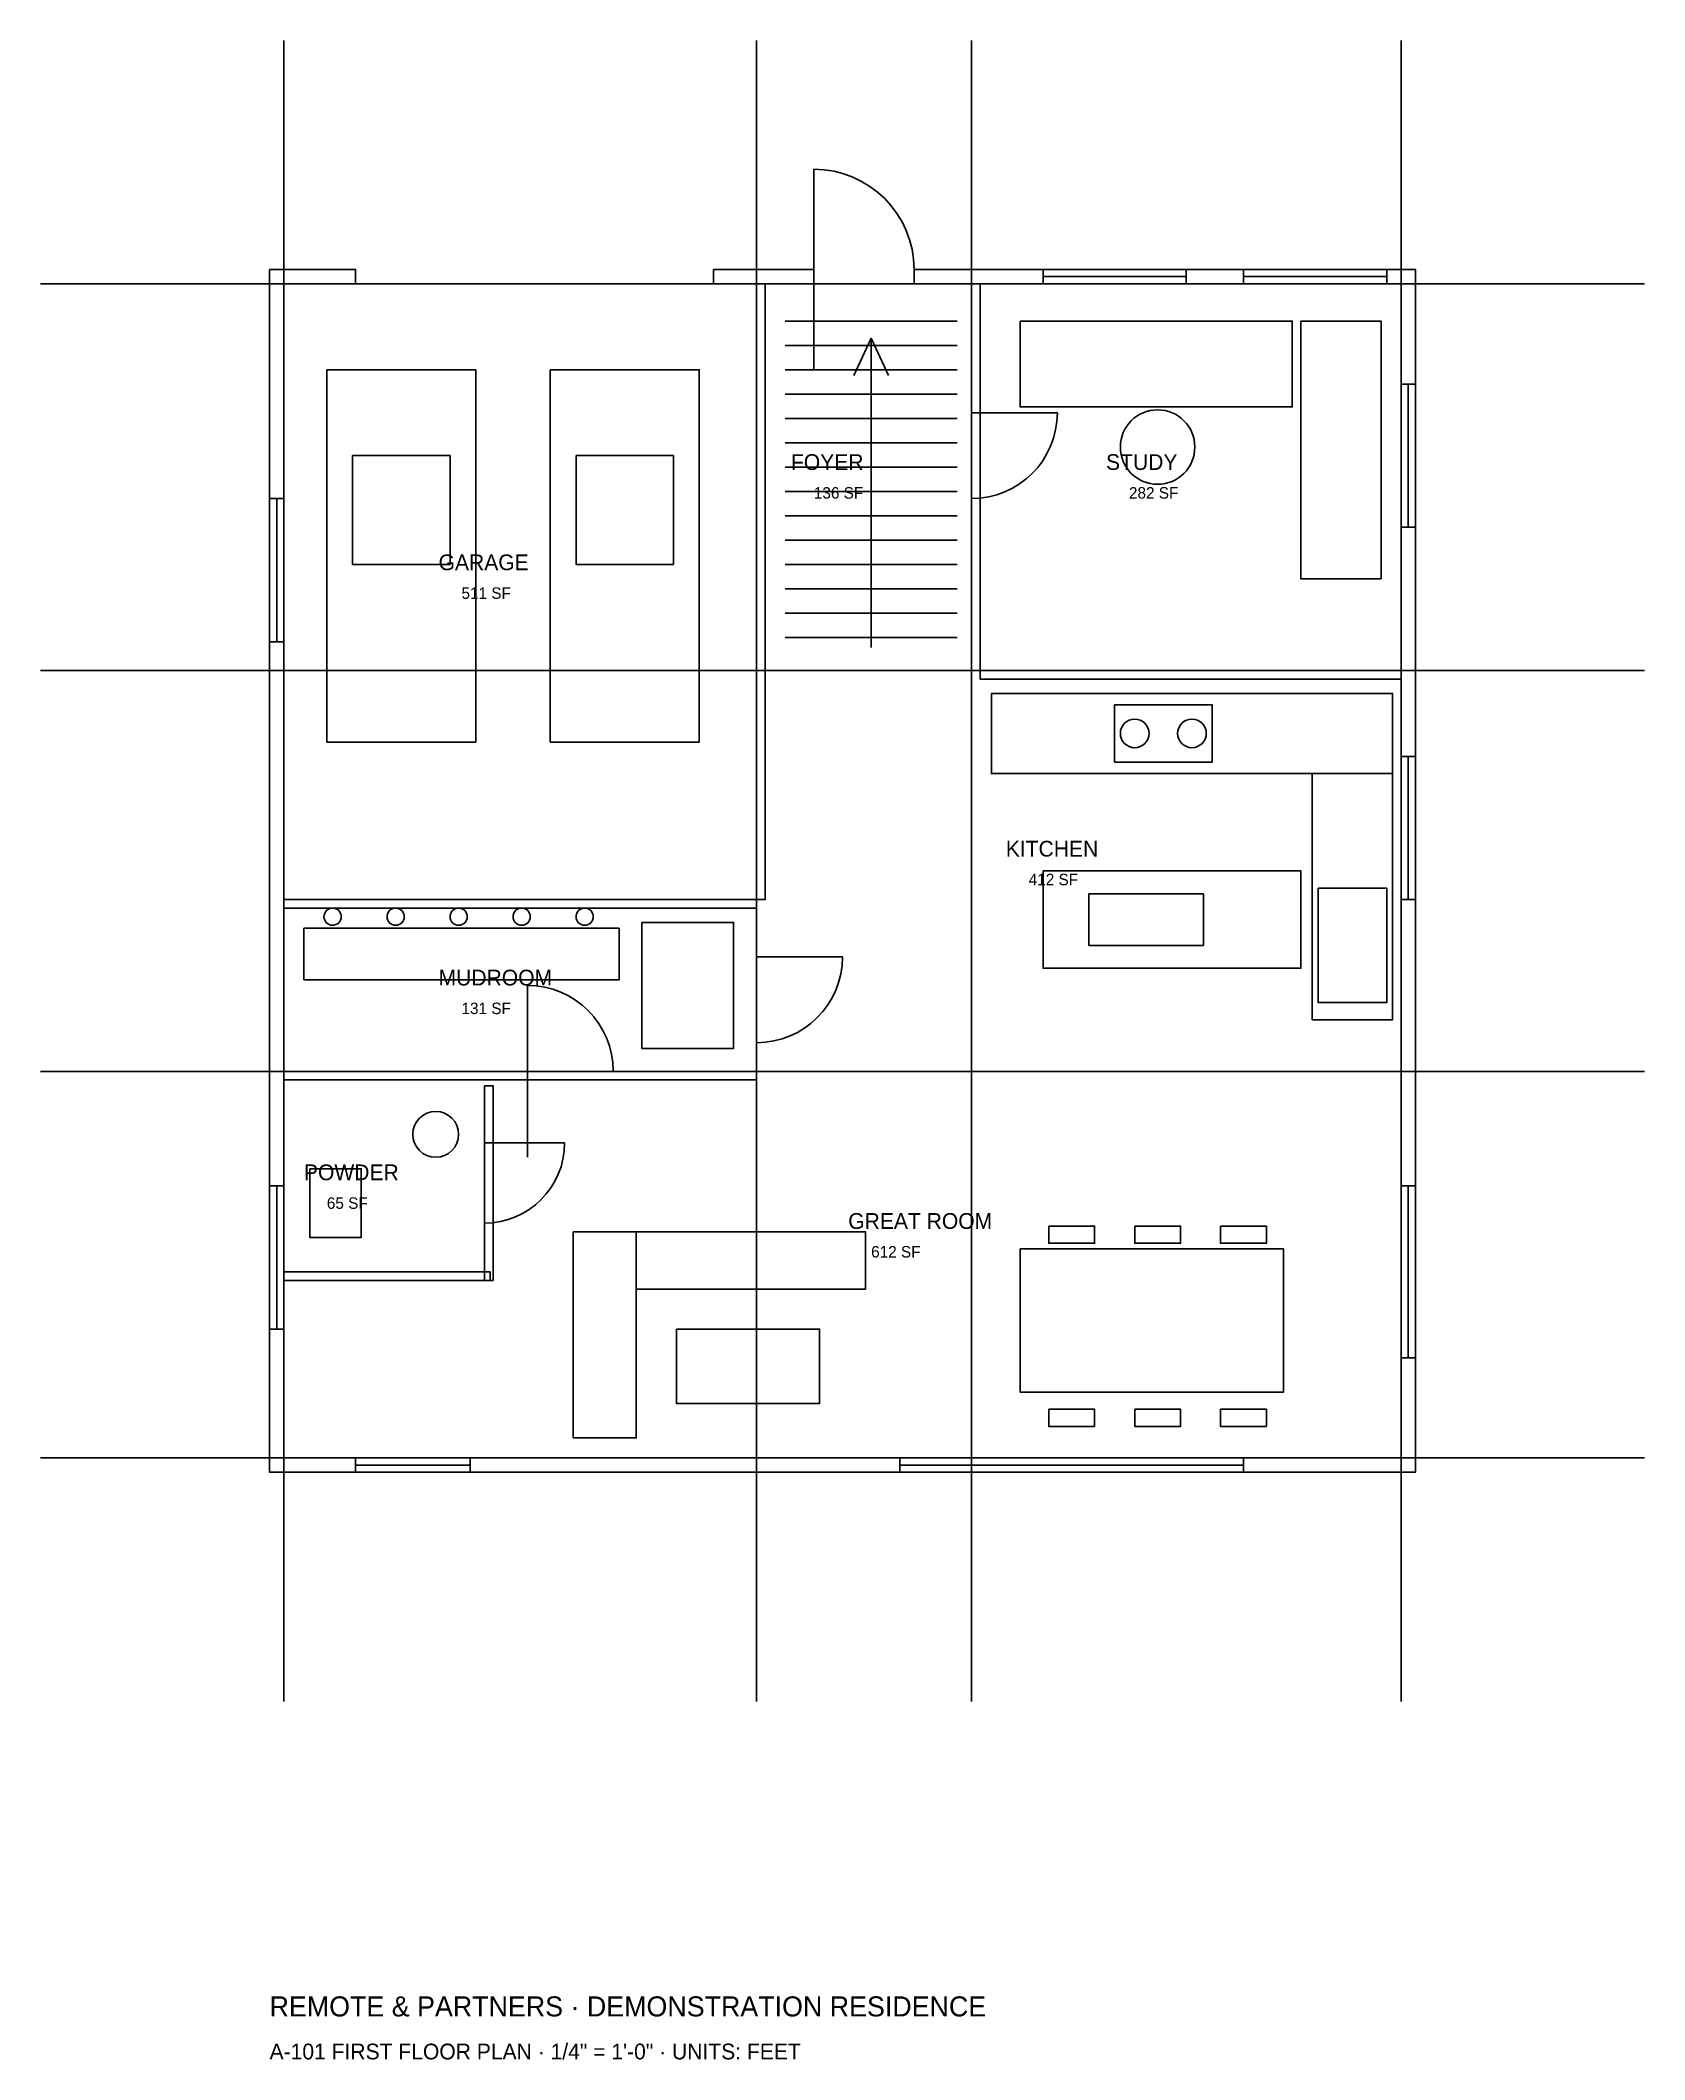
# Model space of a CAD drawing. Header units: feet. Extents: x -9.6 to 57.6, y -24.6 to 60.
import ezdxf

# ---------------------------------------------------------------- set-up
doc = ezdxf.new("R2010")
doc.units = ezdxf.units.FT
for name, color, linetype in [('DOOR', 3, 'CONTINUOUS'), ('FURN', 8, 'CONTINUOUS'), ('GRID', 8, 'CONTINUOUS'), ('NOTE', 4, 'CONTINUOUS'), ('ROOM', 2, 'CONTINUOUS'), ('WALL', 7, 'CONTINUOUS'), ('WIN', 5, 'CONTINUOUS')]:
    doc.layers.add(name, color=color, linetype=linetype)

msp = doc.modelspace()

# ---------------------------------------------------------------- linework, layer by layer
at = {"layer": 'DOOR'}
for p, q in [((22.8, 50.4), (22.8, 54.6)), ((29.4, 44.4), (33, 44.4)), ((20.4, 21.6), (24, 21.6)), ((10.8, 16.8), (10.8, 20.4)), ((9, 13.8), (12.36, 13.8))]:
    msp.add_line(p, q, dxfattribs=at)
for centre, radius, start, end in [((22.8, 50.4), 4.2, 0, 90), ((29.4, 44.4), 3.6, 270, 360), ((20.4, 21.6), 3.6, 270, 360), ((10.8, 16.8), 3.6, 0, 90), ((9, 13.8), 3.36, 270, 360)]:
    msp.add_arc(centre, radius, start, end, dxfattribs=at)
at = {"layer": 'FURN'}
for p, q in [((22.8, 50.4), (22.8, 46.2)), ((32.4, 50.4), (38.4, 50.4)), ((32.4, 50.1), (38.4, 50.1)), ((40.8, 50.4), (46.8, 50.4)), ((40.8, 50.1), (46.8, 50.1)), ((32.4, 49.8), (38.4, 49.8)), ((40.8, 49.8), (46.8, 49.8)), ((21.6, 48.24), (28.8, 48.24)), ((24.48, 45.96), (25.2, 47.52)), ((25.2, 34.56), (25.2, 47.52)), ((25.92, 45.96), (25.2, 47.52)), ((21.6, 47.22), (28.8, 47.22)), ((21.6, 46.2), (28.8, 46.2)), ((21.6, 45.18), (28.8, 45.18)), ((47.4, 45.6), (47.4, 39.6)), ((47.7, 45.6), (47.7, 39.6)), ((48, 45.6), (48, 39.6)), ((21.6, 44.16), (28.8, 44.16)), ((29.4, 44.4), (33, 44.4)), ((21.6, 43.14), (28.8, 43.14)), ((21.6, 42.12), (28.8, 42.12)), ((0, 40.8), (0, 34.8)), ((0.3, 40.8), (0.3, 34.8)), ((0.6, 40.8), (0.6, 34.8)), ((21.6, 41.1), (28.8, 41.1)), ((21.6, 40.08), (28.8, 40.08)), ((21.6, 39.06), (28.8, 39.06)), ((21.6, 38.04), (28.8, 38.04)), ((21.6, 37.02), (28.8, 37.02)), ((21.6, 36), (28.8, 36)), ((21.6, 34.98), (28.8, 34.98)), ((47.4, 30), (47.4, 24)), ((47.7, 30), (47.7, 24)), ((48, 30), (48, 24)), ((20.4, 21.6), (24, 21.6)), ((10.8, 16.8), (10.8, 13.2)), ((9, 13.8), (12.36, 13.8)), ((0, 12), (0, 6)), ((0.3, 12), (0.3, 6)), ((0.6, 12), (0.6, 6)), ((47.4, 12), (47.4, 4.8)), ((47.7, 12), (47.7, 4.8)), ((48, 12), (48, 4.8)), ((3.6, 0.6), (8.4, 0.6)), ((3.6, 0.3), (8.4, 0.3)), ((3.6, 0), (8.4, 0)), ((26.4, 0.6), (40.8, 0.6)), ((26.4, 0.3), (40.8, 0.3)), ((26.4, 0), (40.8, 0))]:
    msp.add_line(p, q, dxfattribs=at)
for points in [[(31.44, 48.24), (42.84, 48.24), (42.84, 44.64), (31.44, 44.64)], [(43.2, 48.24), (46.56, 48.24), (46.56, 37.44), (43.2, 37.44)], [(2.4, 46.2), (8.64, 46.2), (8.64, 30.6), (2.4, 30.6)], [(11.76, 46.2), (18, 46.2), (18, 30.6), (11.76, 30.6)], [(3.48, 42.6), (7.56, 42.6), (7.56, 38.04), (3.48, 38.04)], [(12.84, 42.6), (16.92, 42.6), (16.92, 38.04), (12.84, 38.04)], [(30.24, 32.64), (47.04, 32.64), (47.04, 29.28), (30.24, 29.28)], [(35.4, 32.16), (39.48, 32.16), (39.48, 29.76), (35.4, 29.76)], [(43.68, 29.28), (47.04, 29.28), (47.04, 18.96), (43.68, 18.96)], [(32.4, 25.2), (43.2, 25.2), (43.2, 21.12), (32.4, 21.12)], [(34.32, 24.24), (39.12, 24.24), (39.12, 22.08), (34.32, 22.08)], [(43.92, 24.48), (46.8, 24.48), (46.8, 19.68), (43.92, 19.68)], [(15.6, 23.04), (19.44, 23.04), (19.44, 17.76), (15.6, 17.76)], [(1.44, 22.8), (14.64, 22.8), (14.64, 20.64), (1.44, 20.64)], [(1.68, 12.72), (3.84, 12.72), (3.84, 9.84), (1.68, 9.84)], [(32.64, 10.32), (34.56, 10.32), (34.56, 9.6), (32.64, 9.6)], [(36.24, 10.32), (38.16, 10.32), (38.16, 9.6), (36.24, 9.6)], [(39.84, 10.32), (41.76, 10.32), (41.76, 9.6), (39.84, 9.6)], [(12.72, 10.08), (15.36, 10.08), (15.36, 1.44), (12.72, 1.44)], [(15.36, 10.08), (24.96, 10.08), (24.96, 7.68), (15.36, 7.68)], [(31.44, 9.36), (42.48, 9.36), (42.48, 3.36), (31.44, 3.36)], [(17.04, 6), (23.04, 6), (23.04, 2.88), (17.04, 2.88)], [(32.64, 2.64), (34.56, 2.64), (34.56, 1.92), (32.64, 1.92)], [(36.24, 2.64), (38.16, 2.64), (38.16, 1.92), (36.24, 1.92)], [(39.84, 2.64), (41.76, 2.64), (41.76, 1.92), (39.84, 1.92)]]:
    msp.add_lwpolyline(points, close=True, dxfattribs=at)
for centre, radius in [((37.2, 42.96), 1.56), ((36.24, 30.96), 0.6), ((38.64, 30.96), 0.6), ((2.64, 23.28), 0.36), ((5.28, 23.28), 0.36), ((7.92, 23.28), 0.36), ((10.56, 23.28), 0.36), ((13.2, 23.28), 0.36), ((6.96, 14.16), 0.96)]:
    msp.add_circle(centre, radius, dxfattribs=at)
at = {"layer": 'GRID'}
for p, q in [((0.6, 60), (0.6, -9.6)), ((20.4, 60), (20.4, -9.6)), ((29.4, 60), (29.4, -9.6)), ((47.4, 60), (47.4, -9.6)), ((-9.6, 49.8), (57.6, 49.8)), ((-9.6, 33.6), (57.6, 33.6)), ((-9.6, 16.8), (57.6, 16.8)), ((-9.6, 0.6), (57.6, 0.6))]:
    msp.add_line(p, q, dxfattribs=at)
at = {"layer": 'WALL'}
for points in [[(0, 50.4), (3.6, 50.4), (3.6, 49.8), (0, 49.8)], [(18.6, 50.4), (22.8, 50.4), (22.8, 49.8), (18.6, 49.8)], [(27, 50.4), (32.4, 50.4), (32.4, 49.8), (27, 49.8)], [(38.4, 50.4), (40.8, 50.4), (40.8, 49.8), (38.4, 49.8)], [(46.8, 50.4), (48, 50.4), (48, 49.8), (46.8, 49.8)], [(0, 49.8), (0.6, 49.8), (0.6, 40.8), (0, 40.8)], [(20.4, 49.8), (20.76, 49.8), (20.76, 24), (20.4, 24)], [(29.4, 49.8), (29.76, 49.8), (29.76, 33.6), (29.4, 33.6)], [(47.4, 49.8), (48, 49.8), (48, 45.6), (47.4, 45.6)], [(47.4, 39.6), (48, 39.6), (48, 30), (47.4, 30)], [(0, 34.8), (0.6, 34.8), (0.6, 12), (0, 12)], [(29.76, 33.6), (47.4, 33.6), (47.4, 33.24), (29.76, 33.24)], [(0.6, 24), (20.4, 24), (20.4, 23.64), (0.6, 23.64)], [(47.4, 24), (48, 24), (48, 12), (47.4, 12)], [(0.6, 16.8), (20.4, 16.8), (20.4, 16.44), (0.6, 16.44)], [(9, 16.2), (9.36, 16.2), (9.36, 8.04), (9, 8.04)], [(0.6, 8.4), (9.24, 8.4), (9.24, 8.04), (0.6, 8.04)], [(0, 6), (0.6, 6), (0.6, 0.6), (0, 0.6)], [(47.4, 4.8), (48, 4.8), (48, 0.6), (47.4, 0.6)], [(0, 0.6), (3.6, 0.6), (3.6, 0), (0, 0)], [(8.4, 0.6), (26.4, 0.6), (26.4, 0), (8.4, 0)], [(40.8, 0.6), (48, 0.6), (48, 0), (40.8, 0)]]:
    msp.add_lwpolyline(points, close=True, dxfattribs=at)
at = {"layer": 'WIN'}
for p, q in [((32.4, 50.4), (38.4, 50.4)), ((32.4, 50.1), (38.4, 50.1)), ((40.8, 50.4), (46.8, 50.4)), ((40.8, 50.1), (46.8, 50.1)), ((32.4, 49.8), (38.4, 49.8)), ((40.8, 49.8), (46.8, 49.8)), ((47.4, 45.6), (47.4, 39.6)), ((47.7, 45.6), (47.7, 39.6)), ((48, 45.6), (48, 39.6)), ((0, 40.8), (0, 34.8)), ((0.3, 40.8), (0.3, 34.8)), ((0.6, 40.8), (0.6, 34.8)), ((47.4, 30), (47.4, 24)), ((47.7, 30), (47.7, 24)), ((48, 30), (48, 24)), ((0, 12), (0, 6)), ((0.3, 12), (0.3, 6)), ((0.6, 12), (0.6, 6)), ((47.4, 12), (47.4, 4.8)), ((47.7, 12), (47.7, 4.8)), ((48, 12), (48, 4.8)), ((3.6, 0.6), (8.4, 0.6)), ((3.6, 0.3), (8.4, 0.3)), ((3.6, 0), (8.4, 0)), ((26.4, 0.6), (40.8, 0.6)), ((26.4, 0.3), (40.8, 0.3)), ((26.4, 0), (40.8, 0))]:
    msp.add_line(p, q, dxfattribs=at)

# ---------------------------------------------------------------- texts
at = {"layer": 'NOTE'}
for s, height, p in [('REMOTE & PARTNERS · DEMONSTRATION RESIDENCE', 0.84, (0, -22.8)), ('A-101 FIRST FLOOR PLAN · 1/4" = 1\'-0" · UNITS: FEET', 0.66, (0, -24.6))]:
    msp.add_text(s, height=height, dxfattribs=at).set_placement(p)
at = {"layer": 'ROOM'}
for s, height, p in [('FOYER', 0.66, (21.84, 42)), ('STUDY', 0.66, (35.04, 42)), ('136 SF', 0.48, (22.8, 40.8)), ('282 SF', 0.48, (36, 40.8)), ('GARAGE', 0.66, (7.08, 37.8)), ('511 SF', 0.48, (8.04, 36.6)), ('KITCHEN', 0.66, (30.84, 25.8)), ('412 SF', 0.48, (31.8, 24.6)), ('MUDROOM', 0.66, (7.08, 20.4)), ('131 SF', 0.48, (8.04, 19.2)), ('POWDER', 0.66, (1.44, 12.24)), ('65 SF', 0.48, (2.4, 11.04)), ('GREAT ROOM', 0.66, (24.24, 10.2)), ('612 SF', 0.48, (25.2, 9))]:
    msp.add_text(s, height=height, dxfattribs=at).set_placement(p)

doc.saveas('drawing.dxf')
